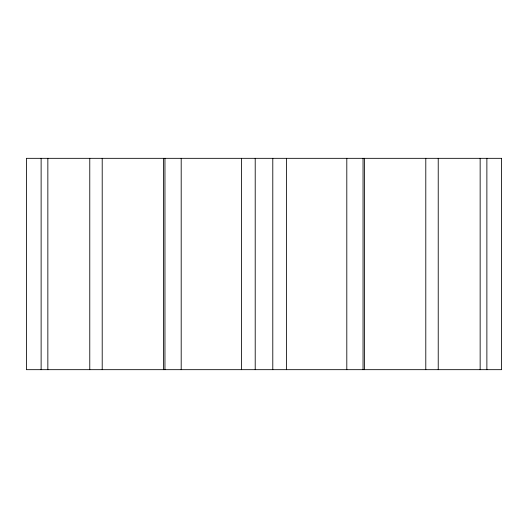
<?xml version="1.0" encoding="UTF-8"?>
<svg xmlns="http://www.w3.org/2000/svg" width="528" height="528" viewBox="0 0 528 528"><rect width="100%" height="100%" fill="white"/><g stroke="black" fill="none" stroke-linecap="round" stroke-linejoin="round"><path stroke-width="0.79" d="M486.875 158.327L486.875 369.673M480.15 158.327L480.15 369.673M438.227 158.327L438.227 369.673M425.792 158.327L425.792 369.673M364.432 158.327L364.432 369.673M363.046 158.327L363.046 369.673M346.804 158.327L346.804 369.673M286.453 158.327L286.453 369.673M272.791 158.327L272.791 369.673M255.209 158.327L255.209 369.673M241.547 158.327L241.547 369.673M181.196 158.327L181.196 369.673M164.954 158.327L164.954 369.673M163.568 158.327L163.568 369.673M102.208 158.327L102.208 369.673M89.773 158.327L89.773 369.673M47.85 158.327L47.85 369.673M41.125 158.327L41.125 369.673M501.6 158.327L26.4 158.327L26.4 369.673L501.6 369.673L501.6 158.327"/></g></svg>
